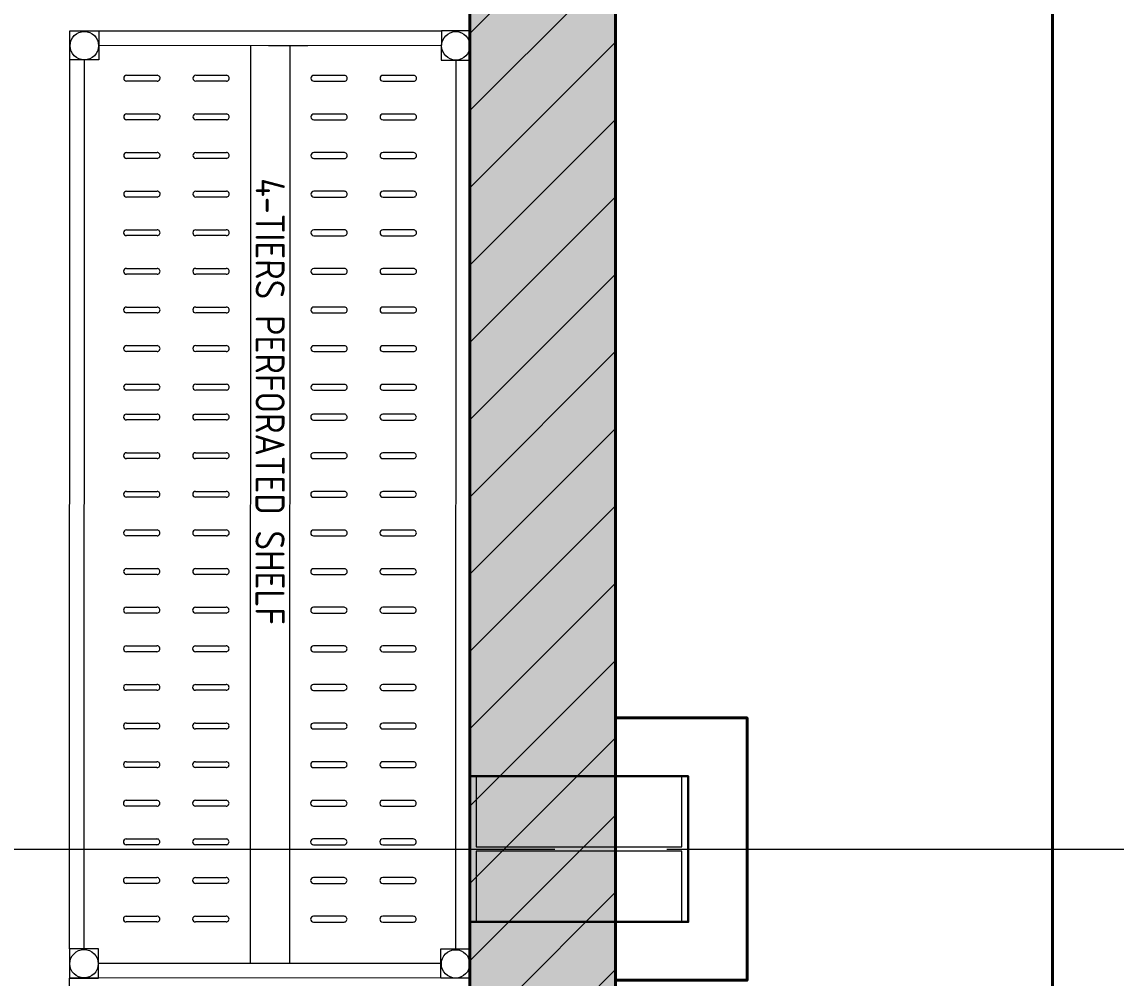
# Model space of a CAD drawing. Header units: millimetres. Extents: x 886808 to 1650903, y -1008069 to 230892.
# Drawn here: x 944304 to 945806, y -364076 to -362764 of the extents above; entities that cross this region are included whole.
import ezdxf

# ---------------------------------------------------------------- set-up
doc = ezdxf.new("R2010")
doc.units = ezdxf.units.MM
doc.linetypes.add('CENTER', pattern=[2, 1.25, -0.25, 0.25, -0.25])
doc.layers.get('0').update_dxf_attribs({"lineweight": 0})
for name, color, linetype, lineweight in [('01- NET TUONG- 242', 242, 'Continuous', 40), ('8l NET TO', 8, 'Continuous', 9), ('A-GLAZ-CURT', 52, 'Continuous', 5), ('A-Wall', 113, 'Continuous', 30), ('A_Dim', 8, 'Continuous', 5), ('DS_Dim', 8, 'Continuous', 0), ('HACTH', 8, 'Continuous', 0), ('hatch', 250, 'Continuous', 0), ('I-FURN', 252, 'Continuous', 5)]:
    doc.layers.add(name, color=color, linetype=linetype, lineweight=lineweight)
doc.styles.add('MtXpl_architxt_shx', font='architxt.shx')
doc.styles.add('TIÊU ĐỀ', font='arial.ttf', dxfattribs={"height": 230})
doc.dimstyles.new('1-100', dxfattribs={"dimtxt": 230, "dimasz": 150, "dimexe": 150, "dimexo": 300, "dimgap": 90, "dimtad": 1, "dimdec": 0, "dimrnd": 5, "dimzin": 0, "dimtxsty": 'TIÊU ĐỀ', "dimblk": 'ARCHTICK', "dimcen": 100, "dimdle": 120, "dimclrd": 256, "dimclre": 256, "dimclrt": 2, "dimadec": 0, "dimazin": 0, "dimtfac": 1, "dimtdec": 0, "dimtix": 1, "dimtmove": 1, "dimatfit": 3, "dimldrblk": 'OPEN30', "dimfxl": 900, "dimtolj": 1, "dimtzin": 0, "dimlwd": 13, "dimlwe": 13, "dimarcsym": 1})

# ---------------------------------------------------------------- blocks, each defined once
blk = doc.blocks.new('TRUC KHU BEP')
at = {"layer": '8l NET TO', "color": 251, "linetype": 'CENTER', "ltscale": 1000, "true_color": 0x636466, "transparency": 33554636}
for p, q in [((10000, -3998.8), (10000, 41158.2)), ((-5729.4, 15600), (13215, 15600))]:
    blk.add_line(p, q, dxfattribs=at)
blk = doc.blocks.new('A$C26DD556D')
at = {"layer": 'hatch', "transparency": 33554636}
for p, q in [((11260.4, 7369.4), (11260.5, 7409.4)), ((11260.4, 7369.4), (11260.5, 7409.4)), ((11260.5, 7409.4), (11300.5, 7409.4)), ((11300.5, 7409.4), (11300.4, 7369.4)), ((11300.5, 7409.4), (11770.5, 7409.2)), ((11770.5, 7409.2), (11770.4, 7369.2)), ((11810.5, 7409.2), (11770.5, 7409.2)), ((11810.4, 7369.2), (11810.5, 7409.2)), ((11810.4, 7369.2), (11810.5, 7409.2)), ((11300.4, 7389.4), (11770.4, 7389.2)), ((11508.4, 7389.3), (11508, 6129.3)), ((11533.4, 7389.3), (11587.4, 7389.3)), ((11562.4, 7389.3), (11562, 6129.3)), ((11260, 6149.4), (11260.4, 7369.4)), ((11300.4, 7369.4), (11260.4, 7369.4)), ((11300.4, 7369.4), (11260.4, 7369.4)), ((11280, 6149.4), (11280.4, 7369.4)), ((11300.4, 7369.4), (11300.4, 7369.4)), ((11300.4, 7369.4), (11300.4, 7369.4)), ((11770.4, 7369.2), (11770.4, 7369.2)), ((11770.4, 7369.2), (11810.4, 7369.2)), ((11790.4, 7369.2), (11790, 6149.2)), ((11810.4, 7369.2), (11810, 6149.2)), ((11810.4, 7369.2), (11810.4, 7369.2)), ((11810.4, 7369.2), (11810.4, 7369.2)), ((11338.4, 7348.2), (11380.4, 7348.2)), ((11433.4, 7348.2), (11475.4, 7348.2)), ((11637.4, 7348.1), (11595.4, 7348.1)), ((11732.4, 7348.1), (11690.4, 7348.1)), ((11380.4, 7340.2), (11338.4, 7340.2)), ((11475.4, 7340.2), (11433.4, 7340.2)), ((11595.4, 7340.1), (11637.4, 7340.1)), ((11690.4, 7340.1), (11732.4, 7340.1)), ((11338.4, 7295.2), (11380.4, 7295.2)), ((11380.4, 7287.2), (11338.4, 7287.2)), ((11433.4, 7295.2), (11475.4, 7295.2)), ((11475.4, 7287.2), (11433.4, 7287.2)), ((11637.4, 7295.1), (11595.4, 7295.1)), ((11595.4, 7287.1), (11637.4, 7287.1)), ((11732.4, 7295.1), (11690.4, 7295.1)), ((11690.4, 7287.1), (11732.4, 7287.1)), ((11338.4, 7242.2), (11380.4, 7242.2)), ((11433.4, 7242.2), (11475.4, 7242.2)), ((11637.4, 7242.1), (11595.4, 7242.1)), ((11732.4, 7242.1), (11690.4, 7242.1)), ((11380.4, 7234.2), (11338.4, 7234.2)), ((11475.4, 7234.2), (11433.4, 7234.2)), ((11595.4, 7234.1), (11637.4, 7234.1)), ((11690.4, 7234.1), (11732.4, 7234.1)), ((11338.4, 7189.2), (11380.4, 7189.2)), ((11380.4, 7181.2), (11338.4, 7181.2)), ((11433.4, 7189.2), (11475.4, 7189.2)), ((11475.4, 7181.2), (11433.4, 7181.2)), ((11637.4, 7189.1), (11595.4, 7189.1)), ((11595.4, 7181.1), (11637.4, 7181.1)), ((11732.4, 7189.1), (11690.4, 7189.1)), ((11690.4, 7181.1), (11732.4, 7181.1)), ((11338.3, 7136.2), (11380.3, 7136.2)), ((11433.3, 7136.2), (11475.3, 7136.2)), ((11637.3, 7136.1), (11595.3, 7136.1)), ((11732.3, 7136.1), (11690.3, 7136.1)), ((11380.3, 7128.2), (11338.3, 7128.2)), ((11475.3, 7128.2), (11433.3, 7128.2)), ((11595.3, 7128.1), (11637.3, 7128.1)), ((11690.3, 7128.1), (11732.3, 7128.1)), ((11338.3, 7083.2), (11380.3, 7083.2)), ((11380.3, 7075.2), (11338.3, 7075.2)), ((11433.3, 7083.2), (11475.3, 7083.2)), ((11475.3, 7075.2), (11433.3, 7075.2)), ((11637.3, 7083.1), (11595.3, 7083.1)), ((11595.3, 7075.1), (11637.3, 7075.1)), ((11732.3, 7083.1), (11690.3, 7083.1)), ((11690.3, 7075.1), (11732.3, 7075.1)), ((11338.3, 7030.2), (11380.3, 7030.2)), ((11433.3, 7030.2), (11475.3, 7030.2)), ((11637.3, 7030.1), (11595.3, 7030.1)), ((11732.3, 7030.1), (11690.3, 7030.1)), ((11380.3, 7022.2), (11338.3, 7022.2)), ((11475.3, 7022.2), (11433.3, 7022.2)), ((11595.3, 7022.1), (11637.3, 7022.1)), ((11690.3, 7022.1), (11732.3, 7022.1)), ((11338.3, 6977.2), (11380.3, 6977.2)), ((11433.3, 6977.2), (11475.3, 6977.2)), ((11637.3, 6977.1), (11595.3, 6977.1)), ((11732.3, 6977.1), (11690.3, 6977.1)), ((11380.3, 6969.2), (11338.3, 6969.2)), ((11475.3, 6969.2), (11433.3, 6969.2)), ((11595.3, 6969.1), (11637.3, 6969.1)), ((11690.3, 6969.1), (11732.3, 6969.1)), ((11338.3, 6924.2), (11380.3, 6924.2)), ((11380.3, 6916.2), (11338.3, 6916.2)), ((11433.3, 6924.2), (11475.3, 6924.2)), ((11475.3, 6916.2), (11433.3, 6916.2)), ((11637.3, 6924.1), (11595.3, 6924.1)), ((11595.3, 6916.1), (11637.3, 6916.1)), ((11732.3, 6924.1), (11690.3, 6924.1)), ((11690.3, 6916.1), (11732.3, 6916.1)), ((11338.2, 6883.2), (11380.2, 6883.2)), ((11433.2, 6883.2), (11475.2, 6883.2)), ((11637.2, 6883.1), (11595.2, 6883.1)), ((11732.2, 6883.1), (11690.2, 6883.1)), ((11380.2, 6875.2), (11338.2, 6875.2)), ((11475.2, 6875.2), (11433.2, 6875.2)), ((11595.2, 6875.1), (11637.2, 6875.1)), ((11690.2, 6875.1), (11732.2, 6875.1)), ((11338.2, 6830.2), (11380.2, 6830.2)), ((11380.2, 6822.2), (11338.2, 6822.2)), ((11433.2, 6830.2), (11475.2, 6830.2)), ((11475.2, 6822.2), (11433.2, 6822.2)), ((11637.2, 6830.1), (11595.2, 6830.1)), ((11595.2, 6822.1), (11637.2, 6822.1)), ((11732.2, 6830.1), (11690.2, 6830.1)), ((11690.2, 6822.1), (11732.2, 6822.1)), ((11338.2, 6777.2), (11380.2, 6777.2)), ((11433.2, 6777.2), (11475.2, 6777.2)), ((11637.2, 6777.1), (11595.2, 6777.1)), ((11732.2, 6777.1), (11690.2, 6777.1)), ((11380.2, 6769.2), (11338.2, 6769.2)), ((11475.2, 6769.2), (11433.2, 6769.2)), ((11595.2, 6769.1), (11637.2, 6769.1)), ((11690.2, 6769.1), (11732.2, 6769.1)), ((11338.2, 6724.2), (11380.2, 6724.2)), ((11380.2, 6716.2), (11338.2, 6716.2)), ((11433.2, 6724.2), (11475.2, 6724.2)), ((11475.2, 6716.2), (11433.2, 6716.2)), ((11637.2, 6724.1), (11595.2, 6724.1)), ((11595.2, 6716.1), (11637.2, 6716.1)), ((11732.2, 6724.1), (11690.2, 6724.1)), ((11690.2, 6716.1), (11732.2, 6716.1)), ((11338.2, 6671.2), (11380.2, 6671.2)), ((11433.2, 6671.2), (11475.2, 6671.2)), ((11637.2, 6671.1), (11595.2, 6671.1)), ((11732.2, 6671.1), (11690.2, 6671.1)), ((11380.2, 6663.2), (11338.2, 6663.2)), ((11475.2, 6663.2), (11433.2, 6663.2)), ((11595.2, 6663.1), (11637.2, 6663.1)), ((11690.2, 6663.1), (11732.2, 6663.1)), ((11338.1, 6618.2), (11380.1, 6618.2)), ((11380.1, 6610.2), (11338.1, 6610.2)), ((11433.1, 6618.2), (11475.1, 6618.2)), ((11475.1, 6610.2), (11433.1, 6610.2)), ((11637.1, 6618.1), (11595.1, 6618.1)), ((11595.1, 6610.1), (11637.1, 6610.1)), ((11732.1, 6618.1), (11690.1, 6618.1)), ((11690.1, 6610.1), (11732.1, 6610.1)), ((11338.1, 6565.2), (11380.1, 6565.2)), ((11433.1, 6565.2), (11475.1, 6565.2)), ((11637.1, 6565.1), (11595.1, 6565.1)), ((11732.1, 6565.1), (11690.1, 6565.1)), ((11380.1, 6557.2), (11338.1, 6557.2)), ((11475.1, 6557.2), (11433.1, 6557.2)), ((11595.1, 6557.1), (11637.1, 6557.1)), ((11690.1, 6557.1), (11732.1, 6557.1)), ((11338.1, 6512.2), (11380.1, 6512.2)), ((11380.1, 6504.2), (11338.1, 6504.2)), ((11433.1, 6512.2), (11475.1, 6512.2)), ((11475.1, 6504.2), (11433.1, 6504.2)), ((11637.1, 6512.1), (11595.1, 6512.1)), ((11595.1, 6504.1), (11637.1, 6504.1)), ((11732.1, 6512.1), (11690.1, 6512.1)), ((11690.1, 6504.1), (11732.1, 6504.1)), ((11338.1, 6459.2), (11380.1, 6459.2)), ((11433.1, 6459.2), (11475.1, 6459.2)), ((11637.1, 6459.1), (11595.1, 6459.1)), ((11732.1, 6459.1), (11690.1, 6459.1)), ((11380.1, 6451.2), (11338.1, 6451.2)), ((11475.1, 6451.2), (11433.1, 6451.2)), ((11595.1, 6451.1), (11637.1, 6451.1)), ((11690.1, 6451.1), (11732.1, 6451.1)), ((11338.1, 6406.2), (11380.1, 6406.2)), ((11433.1, 6406.2), (11475.1, 6406.2)), ((11637.1, 6406.1), (11595.1, 6406.1)), ((11732.1, 6406.1), (11690.1, 6406.1)), ((11380.1, 6398.2), (11338.1, 6398.2)), ((11475.1, 6398.2), (11433.1, 6398.2)), ((11595.1, 6398.1), (11637.1, 6398.1)), ((11690.1, 6398.1), (11732.1, 6398.1)), ((11338, 6353.2), (11380, 6353.2)), ((11380, 6345.2), (11338, 6345.2)), ((11433, 6353.2), (11475, 6353.2)), ((11475, 6345.2), (11433, 6345.2)), ((11637, 6353.1), (11595, 6353.1)), ((11595, 6345.1), (11637, 6345.1)), ((11732, 6353.1), (11690, 6353.1)), ((11690, 6345.1), (11732, 6345.1)), ((11338, 6300.2), (11380, 6300.2)), ((11433, 6300.2), (11475, 6300.2)), ((11637, 6300.1), (11595, 6300.1)), ((11732, 6300.1), (11690, 6300.1)), ((11380, 6292.2), (11338, 6292.2)), ((11475, 6292.2), (11433, 6292.2)), ((11595, 6292.1), (11637, 6292.1)), ((11690, 6292.1), (11732, 6292.1)), ((11338, 6247.2), (11380, 6247.2)), ((11380, 6239.2), (11338, 6239.2)), ((11433, 6247.2), (11475, 6247.2)), ((11475, 6239.2), (11433, 6239.2)), ((11637, 6247.1), (11595, 6247.1)), ((11595, 6239.1), (11637, 6239.1)), ((11732, 6247.1), (11690, 6247.1)), ((11690, 6239.1), (11732, 6239.1)), ((11338, 6194.2), (11380, 6194.2)), ((11433, 6194.2), (11475, 6194.2)), ((11637, 6194.1), (11595, 6194.1)), ((11732, 6194.1), (11690, 6194.1)), ((11380, 6186.2), (11338, 6186.2)), ((11475, 6186.2), (11433, 6186.2)), ((11595, 6186.1), (11637, 6186.1)), ((11690, 6186.1), (11732, 6186.1)), ((11300, 6149.4), (11260, 6149.4)), ((11260, 6149.4), (11260, 6109.4)), ((11300, 6149.4), (11260, 6149.4)), ((11260, 6149.4), (11260, 6109.4)), ((11300, 6109.4), (11300, 6149.4)), ((11300, 6149.4), (11300, 6149.4)), ((11300, 6149.4), (11300, 6149.4)), ((11770, 6109.2), (11770, 6149.2)), ((11770, 6149.2), (11770, 6149.2)), ((11770, 6149.2), (11810, 6149.2)), ((11810, 6149.2), (11810, 6149.2)), ((11810, 6149.2), (11810, 6109.2)), ((11810, 6149.2), (11810, 6149.2)), ((11810, 6149.2), (11810, 6109.2)), ((11770, 6129.2), (11300, 6129.4)), ((11587, 6129.3), (11533, 6129.3)), ((11259.9, 6069.2), (11259.9, 6109.2)), ((11259.9, 6109.2), (11299.9, 6109.2)), ((11259.9, 6069.2), (11259.9, 6109.2)), ((11260, 6109.4), (11300, 6109.4)), ((11770, 6109.2), (11300, 6109.4)), ((11810, 6109.2), (11770, 6109.2))]:
    blk.add_line(p, q, dxfattribs=at)
for centre in [(11280.4, 7388.9), (11790.4, 7388.7), (11280, 6128.9), (11790, 6128.7)]:
    blk.add_circle(centre, 19.5, dxfattribs=at)
for centre, start, end in [((11338.4, 7344.2), 89.9777, 269.9777), ((11380.4, 7344.2), 269.9777, 89.9777), ((11433.4, 7344.2), 89.9777, 269.9777), ((11475.4, 7344.2), 269.9777, 89.9777), ((11595.4, 7344.1), 89.9777, 269.9777), ((11637.4, 7344.1), 269.9777, 89.9777), ((11690.4, 7344.1), 89.9777, 269.9777), ((11732.4, 7344.1), 269.9777, 89.9777), ((11338.4, 7291.2), 89.9777, 269.9777), ((11380.4, 7291.2), 269.9777, 89.9777), ((11433.4, 7291.2), 89.9777, 269.9777), ((11475.4, 7291.2), 269.9777, 89.9777), ((11595.4, 7291.1), 89.9777, 269.9777), ((11637.4, 7291.1), 269.9777, 89.9777), ((11690.4, 7291.1), 89.9777, 269.9777), ((11732.4, 7291.1), 269.9777, 89.9777), ((11338.4, 7238.2), 89.9777, 269.9777), ((11380.4, 7238.2), 269.9777, 89.9777), ((11433.4, 7238.2), 89.9777, 269.9777), ((11475.4, 7238.2), 269.9777, 89.9777), ((11595.4, 7238.1), 89.9777, 269.9777), ((11637.4, 7238.1), 269.9777, 89.9777), ((11690.4, 7238.1), 89.9777, 269.9777), ((11732.4, 7238.1), 269.9777, 89.9777), ((11338.4, 7185.2), 89.9777, 269.9777), ((11380.4, 7185.2), 269.9777, 89.9777), ((11433.4, 7185.2), 89.9777, 269.9777), ((11475.4, 7185.2), 269.9777, 89.9777), ((11595.4, 7185.1), 89.9777, 269.9777), ((11637.4, 7185.1), 269.9777, 89.9777), ((11690.4, 7185.1), 89.9777, 269.9777), ((11732.4, 7185.1), 269.9777, 89.9777), ((11338.3, 7132.2), 89.9777, 269.9777), ((11380.3, 7132.2), 269.9777, 89.9777), ((11433.3, 7132.2), 89.9777, 269.9777), ((11475.3, 7132.2), 269.9777, 89.9777), ((11595.3, 7132.1), 89.9777, 269.9777), ((11637.3, 7132.1), 269.9777, 89.9777), ((11690.3, 7132.1), 89.9777, 269.9777), ((11732.3, 7132.1), 269.9777, 89.9777), ((11338.3, 7079.2), 89.9777, 269.9777), ((11380.3, 7079.2), 269.9777, 89.9777), ((11433.3, 7079.2), 89.9777, 269.9777), ((11475.3, 7079.2), 269.9777, 89.9777), ((11595.3, 7079.1), 89.9777, 269.9777), ((11637.3, 7079.1), 269.9777, 89.9777), ((11690.3, 7079.1), 89.9777, 269.9777), ((11732.3, 7079.1), 269.9777, 89.9777), ((11338.3, 7026.2), 89.9777, 269.9777), ((11380.3, 7026.2), 269.9777, 89.9777), ((11433.3, 7026.2), 89.9777, 269.9777), ((11475.3, 7026.2), 269.9777, 89.9777), ((11595.3, 7026.1), 89.9777, 269.9777), ((11637.3, 7026.1), 269.9777, 89.9777), ((11690.3, 7026.1), 89.9777, 269.9777), ((11732.3, 7026.1), 269.9777, 89.9777), ((11338.3, 6973.2), 89.9777, 269.9777), ((11380.3, 6973.2), 269.9777, 89.9777), ((11433.3, 6973.2), 89.9777, 269.9777), ((11475.3, 6973.2), 269.9777, 89.9777), ((11595.3, 6973.1), 89.9777, 269.9777), ((11637.3, 6973.1), 269.9777, 89.9777), ((11690.3, 6973.1), 89.9777, 269.9777), ((11732.3, 6973.1), 269.9777, 89.9777), ((11338.3, 6920.2), 89.9777, 269.9777), ((11380.3, 6920.2), 269.9777, 89.9777), ((11433.3, 6920.2), 89.9777, 269.9777), ((11475.3, 6920.2), 269.9777, 89.9777), ((11595.3, 6920.1), 89.9777, 269.9777), ((11637.3, 6920.1), 269.9777, 89.9777), ((11690.3, 6920.1), 89.9777, 269.9777), ((11732.3, 6920.1), 269.9777, 89.9777), ((11338.2, 6879.2), 89.9777, 269.9777), ((11380.2, 6879.2), 269.9777, 89.9777), ((11433.2, 6879.2), 89.9777, 269.9777), ((11475.2, 6879.2), 269.9777, 89.9777), ((11595.2, 6879.1), 89.9777, 269.9777), ((11637.2, 6879.1), 269.9777, 89.9777), ((11690.2, 6879.1), 89.9777, 269.9777), ((11732.2, 6879.1), 269.9777, 89.9777), ((11338.2, 6826.2), 89.9777, 269.9777), ((11380.2, 6826.2), 269.9777, 89.9777), ((11433.2, 6826.2), 89.9777, 269.9777), ((11475.2, 6826.2), 269.9777, 89.9777), ((11595.2, 6826.1), 89.9777, 269.9777), ((11637.2, 6826.1), 269.9777, 89.9777), ((11690.2, 6826.1), 89.9777, 269.9777), ((11732.2, 6826.1), 269.9777, 89.9777), ((11338.2, 6773.2), 89.9777, 269.9777), ((11380.2, 6773.2), 269.9777, 89.9777), ((11433.2, 6773.2), 89.9777, 269.9777), ((11475.2, 6773.2), 269.9777, 89.9777), ((11595.2, 6773.1), 89.9777, 269.9777), ((11637.2, 6773.1), 269.9777, 89.9777), ((11690.2, 6773.1), 89.9777, 269.9777), ((11732.2, 6773.1), 269.9777, 89.9777), ((11338.2, 6720.2), 89.9777, 269.9777), ((11380.2, 6720.2), 269.9777, 89.9777), ((11433.2, 6720.2), 89.9777, 269.9777), ((11475.2, 6720.2), 269.9777, 89.9777), ((11595.2, 6720.1), 89.9777, 269.9777), ((11637.2, 6720.1), 269.9777, 89.9777), ((11690.2, 6720.1), 89.9777, 269.9777), ((11732.2, 6720.1), 269.9777, 89.9777), ((11338.2, 6667.2), 89.9777, 269.9777), ((11380.2, 6667.2), 269.9777, 89.9777), ((11433.2, 6667.2), 89.9777, 269.9777), ((11475.2, 6667.2), 269.9777, 89.9777), ((11595.2, 6667.1), 89.9777, 269.9777), ((11637.2, 6667.1), 269.9777, 89.9777), ((11690.2, 6667.1), 89.9777, 269.9777), ((11732.2, 6667.1), 269.9777, 89.9777), ((11338.1, 6614.2), 89.9777, 269.9777), ((11380.1, 6614.2), 269.9777, 89.9777), ((11433.1, 6614.2), 89.9777, 269.9777), ((11475.1, 6614.2), 269.9777, 89.9777), ((11595.1, 6614.1), 89.9777, 269.9777), ((11637.1, 6614.1), 269.9777, 89.9777), ((11690.1, 6614.1), 89.9777, 269.9777), ((11732.1, 6614.1), 269.9777, 89.9777), ((11338.1, 6561.2), 89.9777, 269.9777), ((11380.1, 6561.2), 269.9777, 89.9777), ((11433.1, 6561.2), 89.9777, 269.9777), ((11475.1, 6561.2), 269.9777, 89.9777), ((11595.1, 6561.1), 89.9777, 269.9777), ((11637.1, 6561.1), 269.9777, 89.9777), ((11690.1, 6561.1), 89.9777, 269.9777), ((11732.1, 6561.1), 269.9777, 89.9777), ((11338.1, 6508.2), 89.9777, 269.9777), ((11380.1, 6508.2), 269.9777, 89.9777), ((11433.1, 6508.2), 89.9777, 269.9777), ((11475.1, 6508.2), 269.9777, 89.9777), ((11595.1, 6508.1), 89.9777, 269.9777), ((11637.1, 6508.1), 269.9777, 89.9777), ((11690.1, 6508.1), 89.9777, 269.9777), ((11732.1, 6508.1), 269.9777, 89.9777), ((11338.1, 6455.2), 89.9777, 269.9777), ((11380.1, 6455.2), 269.9777, 89.9777), ((11433.1, 6455.2), 89.9777, 269.9777), ((11475.1, 6455.2), 269.9777, 89.9777), ((11595.1, 6455.1), 89.9777, 269.9777), ((11637.1, 6455.1), 269.9777, 89.9777), ((11690.1, 6455.1), 89.9777, 269.9777), ((11732.1, 6455.1), 269.9777, 89.9777), ((11338.1, 6402.2), 89.9777, 269.9777), ((11380.1, 6402.2), 269.9777, 89.9777), ((11433.1, 6402.2), 89.9777, 269.9777), ((11475.1, 6402.2), 269.9777, 89.9777), ((11595.1, 6402.1), 89.9777, 269.9777), ((11637.1, 6402.1), 269.9777, 89.9777), ((11690.1, 6402.1), 89.9777, 269.9777), ((11732.1, 6402.1), 269.9777, 89.9777), ((11338, 6349.2), 89.9777, 269.9777), ((11380, 6349.2), 269.9777, 89.9777), ((11433, 6349.2), 89.9777, 269.9777), ((11475, 6349.2), 269.9777, 89.9777), ((11595, 6349.1), 89.9777, 269.9777), ((11637, 6349.1), 269.9777, 89.9777), ((11690, 6349.1), 89.9777, 269.9777), ((11732, 6349.1), 269.9777, 89.9777), ((11338, 6296.2), 89.9777, 269.9777), ((11380, 6296.2), 269.9777, 89.9777), ((11433, 6296.2), 89.9777, 269.9777), ((11475, 6296.2), 269.9777, 89.9777), ((11595, 6296.1), 89.9777, 269.9777), ((11637, 6296.1), 269.9777, 89.9777), ((11690, 6296.1), 89.9777, 269.9777), ((11732, 6296.1), 269.9777, 89.9777), ((11338, 6243.2), 89.9777, 269.9777), ((11380, 6243.2), 269.9777, 89.9777), ((11433, 6243.2), 89.9777, 269.9777), ((11475, 6243.2), 269.9777, 89.9777), ((11595, 6243.1), 89.9777, 269.9777), ((11637, 6243.1), 269.9777, 89.9777), ((11690, 6243.1), 89.9777, 269.9777), ((11732, 6243.1), 269.9777, 89.9777), ((11338, 6190.2), 89.9777, 269.9777), ((11380, 6190.2), 269.9777, 89.9777), ((11433, 6190.2), 89.9777, 269.9777), ((11475, 6190.2), 269.9777, 89.9777), ((11595, 6190.1), 89.9777, 269.9777), ((11637, 6190.1), 269.9777, 89.9777), ((11690, 6190.1), 89.9777, 269.9777), ((11732, 6190.1), 269.9777, 89.9777)]:
    blk.add_arc(centre, 4, start, end, dxfattribs=at)
at = {"layer": 'hatch', "transparency": 33554636, "style": 'MtXpl_architxt_shx'}
blk.add_text('4-TIERS PERFORATED SHELF', height=40, rotation=269.9749, dxfattribs=at).set_placement((11515.5, 7207))
blk = doc.blocks.new('_ArchTick')
at = {"color": 0, "linetype": 'ByBlock', "const_width": 0.15}
blk.add_lwpolyline([(-0.5, -0.5), (0.5, 0.5)], dxfattribs=at)
blk = doc.blocks.new('*D1108')
at = {"layer": 'A_Dim', "lineweight": 13, "transparency": 16777216}
for p, q in [((944081, -360106.1), (944081, -364019.2)), ((944619, -360226.1), (943931, -360226.1)), ((943918.5, -363899.2), (943931, -363899.2))]:
    blk.add_line(p, q, dxfattribs=at)
at = {"layer": 'Defpoints', "color": 0, "transparency": 16777216}
for p in [(944919, -360226.1), (944081, -363899.2), (944218.5, -363899.2)]:
    blk.add_point(p, dxfattribs=at)
at = {"layer": 'A_Dim', "lineweight": 13, "transparency": 16777216, "xscale": 150, "yscale": 150, "zscale": 150}
for p, rotation in [((944081, -360226.1), 90), ((944081, -363899.2), 270)]:
    blk.add_blockref('_ArchTick', p, dxfattribs=dict(at, rotation=rotation))
at = {"layer": 'A_Dim', "color": 2, "transparency": 16777216, "insert": (943873.5, -362062.6), "char_height": 230, "attachment_point": 5, "rotation": 90, "style": 'TIÊU ĐỀ'}
blk.add_mtext('\\A1;3675', dxfattribs=at)
blk = doc.blocks.new('_Open30')
at = {"color": 0, "linetype": 'ByBlock', "lineweight": -2}
for p, q in [((-1, 0.268), (0, 0)), ((0, 0), (-1, -0.268)), ((0, 0), (-1, 0))]:
    blk.add_line(p, q, dxfattribs=at)
blk = doc.blocks.new('*D1135')
at = {"layer": 'A_Dim', "lineweight": 13, "transparency": 16777216}
for p, q in [((939258.1, -362176.5), (939258.1, -370420)), ((945038.6, -370270), (939138.1, -370270)), ((944918.6, -370384), (944918.6, -370420))]:
    blk.add_line(p, q, dxfattribs=at)
at = {"layer": 'Defpoints', "color": 0, "transparency": 16777216}
for p in [(939258.1, -361876.5), (944918.6, -370084), (939258.1, -370270)]:
    blk.add_point(p, dxfattribs=at)
at = {"layer": 'A_Dim', "lineweight": 13, "transparency": 16777216, "xscale": 150, "yscale": 150, "zscale": 150, "rotation": 180}
blk.add_blockref('_ArchTick', (939258.1, -370270), dxfattribs=at)
at = {"layer": 'A_Dim', "lineweight": 13, "transparency": 16777216, "xscale": 150, "yscale": 150, "zscale": 150}
blk.add_blockref('_ArchTick', (944918.6, -370270), dxfattribs=at)
at = {"layer": 'A_Dim', "color": 2, "transparency": 16777216, "insert": (942088.3, -370062.6), "char_height": 230, "attachment_point": 5, "style": 'TIÊU ĐỀ'}
blk.add_mtext('\\A1;5660', dxfattribs=at)
blk = doc.blocks.new('A$C04045CA8')
at = {"layer": '01- NET TUONG- 242', "transparency": 33554636}
blk.add_lwpolyline([(5100, 2600), (5100, 2000), (0, 2000), (0, 2600)], close=True, dxfattribs=at)
blk.add_lwpolyline([(3043.6, 2600), (3043.6, 2419.3), (2683.6, 2419.3), (2683.6, 2600)], dxfattribs=at)
blk = doc.blocks.new('A$C6EF14BBD')
at = {"layer": 'A-Wall', "transparency": 33554636}
blk.add_blockref('A$C04045CA8', (0, 0), dxfattribs=at)
blk = doc.blocks.new('cc')
at = {"layer": 'A-GLAZ-CURT', "transparency": 33554636}
blk.add_lwpolyline([(222569.3, 39756), (222287.3, 39756), (222287.3, 39659), (222278.3, 39659), (222278.3, 39859), (222287.3, 39859), (222287.3, 39762), (222569.3, 39762), (222569.3, 39859), (222578.3, 39859), (222578.3, 39659), (222569.3, 39659)], close=True, dxfattribs=at)
at = {"layer": 'A-Wall', "transparency": 33554636}
blk.add_lwpolyline([(222278.3, 39659), (222578.3, 39659), (222578.3, 39859), (222278.3, 39859)], close=True, dxfattribs=at)

msp = doc.modelspace()

# ---------------------------------------------------------------- hatches: boundary and pattern name
at = {"layer": 'HACTH', "transparency": 33554636}
h = msp.add_hatch(dxfattribs=at)
h.set_pattern_fill('ANSI31', color=256)
h.set_pattern_definition([(45, (964918.58753, -375398.97638), (-0.08838834765, 0.08838834765), [])])
h.paths.add_polyline_path([(944908.9, -342598.5), (964918.6, -342598.5), (964918.6, -342399), (944908.9, -342399)])
h.paths.add_polyline_path([(951268.6, -375199), (951068.6, -375199), (951068.6, -375399), (951268.6, -375399)], flags=17)
h.paths.add_polyline_path([(944918.6, -369049), (945118.6, -369049), (945118.6, -379299), (944918.6, -379299)])
h.paths.add_polyline_path([(952268.6, -375199), (958318.6, -375199), (958318.6, -375399), (952268.6, -375399)], flags=17)
h.paths.add_polyline_path([(952568.6, -375199), (952568.6, -369649), (952668.6, -369649), (952668.6, -375199)], flags=17)
h.paths.add_polyline_path([(952868.6, -369649), (952568.6, -369649), (952568.6, -369549), (952868.6, -369549)], flags=17)
h.paths.add_polyline_path([(964393.6, -369649), (964593.6, -369649), (964593.6, -369549), (964393.6, -369549)], flags=17)
h.paths.add_polyline_path([(953868.6, -369649), (963393.6, -369649), (963393.6, -369549), (953868.6, -369549)], flags=17)
h.paths.add_polyline_path([(945118.6, -365947.1), (944918.6, -365947.1), (944918.6, -360006.3), (945118.6, -360006.3)])
h.paths.add_polyline_path([(945118.6, -357549), (945418.6, -357549), (945418.6, -358249), (945118.6, -358249), (945118.6, -358149), (945318.6, -358149), (945318.6, -357649), (945118.6, -357649)], flags=17)
h.paths.add_polyline_path([(945118.6, -375299), (945318.6, -375299), (945318.6, -375199), (945118.6, -375199)], flags=17)
h.paths.add_polyline_path([(945118.6, -375699), (945418.6, -375699), (945418.6, -375799), (945118.6, -375799)], flags=17)
h.paths.add_polyline_path([(945318.6, -375699), (945418.6, -375699), (945418.6, -375199), (945318.6, -375199)], flags=17)
h.paths.add_polyline_path([(950868.6, -373599), (951068.6, -373599), (951068.6, -379499), (950868.6, -379499)], flags=17)
h.paths.add_polyline_path([(950768.6, -372399), (951068.6, -372399), (951068.6, -372499), (950768.6, -372499)], flags=17)
h.paths.add_polyline_path([(948018.6, -372599), (948018.6, -369649), (948118.6, -369649), (948118.6, -372399), (949968.6, -372399), (949968.6, -372499), (948118.6, -372499), (948118.6, -372599)], flags=17)
h.paths.add_polyline_path([(945118.6, -373499), (948018.6, -373499), (948018.6, -373399), (948118.6, -373399), (948118.6, -373499), (951068.6, -373499), (951068.6, -373599), (945118.6, -373599)], flags=17)
h.paths.add_polyline_path([(950868.6, -372399), (951068.6, -372399), (951068.6, -369649), (950868.6, -369649)], flags=17)
h.paths.add_polyline_path([(951068.6, -369549), (945118.6, -369549), (945118.6, -369649), (951068.6, -369649)], flags=17)
h.paths.add_polyline_path([(945318.6, -369149), (945418.6, -369149), (945418.6, -369549), (945318.6, -369549)], flags=17)
h.paths.add_polyline_path([(945118.6, -369149), (945418.6, -369149), (945418.6, -369049), (945118.6, -369049)], flags=17)
h.paths.add_polyline_path([(947168.6, -378399), (947168.6, -377999), (948868.6, -377999), (948868.6, -378399), (948768.6, -378399), (948768.6, -378099), (947268.6, -378099), (947268.6, -378399)], flags=17)
h.paths.add_polyline_path([(948218.6, -373599), (948418.6, -373599), (948418.6, -377999), (948218.6, -377999)], flags=17)
h.paths.add_polyline_path([(946528.6, -343999), (946628.6, -343999), (946628.6, -342599), (946528.6, -342599)])
h.paths.add_polyline_path([(945118.6, -343999), (946628.6, -343999), (946628.6, -344099), (945118.6, -344099)])
h.paths.add_polyline_path([(964718.6, -344799), (964918.6, -344799), (964918.6, -342598.5), (964718.6, -342598.5)])
h.paths.add_polyline_path([(944918.6, -350329), (945118.6, -350329), (945118.6, -343999), (944918.6, -343999)])
h.paths.add_polyline_path([(944918.6, -358406.3), (945118.6, -358406.3), (945118.6, -351929), (944918.6, -351929)])
h.paths.add_polyline_path([(955872.6, -379499), (956662.6, -379499), (956662.6, -379399), (955872.6, -379399)], flags=17)
h.paths.add_polyline_path([(953472.6, -379499), (954272.6, -379499), (954272.6, -379399), (953472.6, -379399)], flags=17)
h.paths.add_polyline_path([(951068.6, -379499), (951872.6, -379499), (951872.6, -379399), (951068.6, -379399)], flags=17)
h.paths.add_polyline_path([(947283.6, -379299), (947170, -379299), (947170, -379199), (947283.6, -379199)], flags=17)
h.paths.add_polyline_path([(948753.6, -379299), (948868.6, -379299), (948868.6, -379199), (948753.6, -379199)], flags=17)
h.paths.add_polyline_path([(950868.6, -379499), (948753.6, -379499), (948753.6, -379299), (950868.6, -379299)], flags=17)
h.paths.add_polyline_path([(944918.6, -379299), (947283.6, -379299), (947283.6, -379499), (944918.6, -379499)])
h.paths.add_polyline_path([(945118.6, -352899), (945118.6, -352999), (945418.6, -352999), (945418.6, -352299), (945118.6, -352299), (945118.6, -352399), (945318.6, -352399), (945318.6, -352899)], flags=17)
edge = h.paths.add_edge_path()
edge.add_line((944918.6, -369049), (945118.6, -369049))
edge.add_line((964718.6, -347299), (964718.6, -344999))
edge.add_line((964718.6, -344999), (962718.6, -344999))
edge.add_line((962718.6, -344999), (962718.6, -345299))
edge.add_line((962718.6, -345299), (962518.6, -345299))
edge.add_line((962518.6, -345299), (962518.6, -344799))
edge.add_line((962518.6, -344799), (964918.6, -344799))
edge.add_line((964918.6, -344799), (964918.6, -347499))
edge.add_line((964918.6, -347499), (962518.6, -347499))
edge.add_line((962518.6, -347499), (962518.6, -346999))
edge.add_line((962518.6, -346999), (962718.6, -346999))
edge.add_line((962718.6, -346999), (962718.6, -347299))
edge.add_line((962718.6, -347299), (964708.6, -347299))
edge.add_line((955872.6, -379499), (955872.6, -379399))
edge.add_line((954272.6, -379499), (954272.6, -379399))
edge.add_line((953472.6, -379499), (953472.6, -379399))
edge.add_line((951872.6, -379499), (951872.6, -379399))
h = msp.add_hatch(dxfattribs=at)
h.set_pattern_fill('ANSI31', color=256, scale=600)
h.set_pattern_definition([(45, (-482417.115, -353769.404), (-53.0330086, 53.0330086), [])])
h.paths.add_polyline_path([(944918.6, -353623.3), (945118.6, -353623.3), (945118.6, -343849), (944918.6, -343849)])
h.paths.add_polyline_path([(946528.6, -343999), (946628.6, -343999), (946628.6, -342599), (946528.6, -342599)])
h.paths.add_polyline_path([(945118.6, -343999), (946628.6, -343999), (946628.6, -344099), (945118.6, -344099)])
h.paths.add_polyline_path([(944918.6, -342599), (947798.6, -342599), (947798.6, -342399), (944918.6, -342399)])
h.paths.add_polyline_path([(965418.6, -344828.5), (965218.6, -344828.5), (965218.6, -342599), (965418.6, -342599)])
h.paths.add_polyline_path([(945118.6, -365947.1), (944918.6, -365947.1), (944918.6, -360006.3), (945118.6, -360006.3)])
h.paths.add_polyline_path([(945118.6, -357549), (945418.6, -357549), (945418.6, -358249), (945118.6, -358249), (945118.6, -358149), (945318.6, -358149), (945318.6, -357649), (945118.6, -357649)])
h.paths.add_polyline_path([(944918.6, -358406.3), (945118.6, -358406.3), (945118.6, -355344.4), (944918.6, -355344.4)])
h.paths.add_polyline_path([(945118.6, -352899), (945118.6, -352999), (945418.6, -352999), (945418.6, -352299), (945118.6, -352299), (945118.6, -352399), (945318.6, -352399), (945318.6, -352899)])
h.paths.add_polyline_path([(963258.6, -347299), (963258.6, -345028.5), (965218.6, -345028.5), (965218.6, -345413.5), (965418.6, -345413.5), (965418.6, -344828.5), (963058.6, -344828.5), (963058.6, -347499), (965418.6, -347499), (965418.6, -346914), (965218.6, -346914), (965218.6, -347299)])
h.paths.add_polyline_path([(951268.6, -375199), (950768.6, -375199), (950768.6, -375399), (951268.6, -375399)])
h.paths.add_polyline_path([(944918.6, -369349), (945118.6, -369349), (945118.6, -379299), (944918.6, -379299)])
h.paths.add_polyline_path([(952568.6, -375199), (952568.6, -369649), (952668.6, -369649), (952668.6, -375199)])
h.paths.add_polyline_path([(952868.6, -369649), (952568.6, -369649), (952568.6, -369549), (952868.6, -369549)])
h.paths.add_polyline_path([(964893.6, -369649), (965118.6, -369649), (965118.6, -369549), (964893.6, -369549)])
h.paths.add_polyline_path([(953868.6, -369649), (963893.6, -369649), (963893.6, -369549), (953868.6, -369549)])
h.paths.add_polyline_path([(947268.6, -379299), (947168.6, -379299), (947168.6, -379199), (947268.6, -379199)])
h.paths.add_polyline_path([(948868.6, -379299), (948968.6, -379299), (948968.6, -379199), (948868.6, -379199)])
h.paths.add_polyline_path([(950868.6, -379499), (948868.6, -379499), (948868.6, -379299), (950868.6, -379299)])
h.paths.add_polyline_path([(950868.6, -375399), (951068.6, -375399), (951068.6, -379499), (950868.6, -379499)])
h.paths.add_polyline_path([(950768.6, -374099), (951068.6, -374099), (951068.6, -374199), (950768.6, -374199)])
h.paths.add_polyline_path([(947718.6, -374399), (947718.6, -369649), (947818.6, -369649), (947818.6, -374099), (950768.6, -374099), (950768.6, -374199), (947818.6, -374199), (947818.6, -374399)])
h.paths.add_polyline_path([(945118.6, -375299), (947718.6, -375299), (947718.6, -375199), (947818.6, -375199), (947818.6, -375299), (950768.6, -375299), (950768.6, -375399), (945118.6, -375399)])
h.paths.add_polyline_path([(950868.6, -373199), (951068.6, -373199), (951068.6, -369649), (950868.6, -369649)])
h.paths.add_polyline_path([(951068.6, -369549), (945118.6, -369549), (945118.6, -369649), (951068.6, -369649)])
h.paths.add_polyline_path([(945418.6, -378348.8), (945518.6, -378348.8), (945518.6, -379298.8), (945418.6, -379298.8)])
h.paths.add_polyline_path([(945118.6, -378349.2), (945518.6, -378349.2), (945518.6, -378249.2), (945118.6, -378249.2)])
h.paths.add_polyline_path([(944918.6, -379299), (947268.6, -379299), (947268.6, -379499), (944918.6, -379499)])
h.paths.add_polyline_path([(947168.6, -378399), (947168.6, -377299), (948968.6, -377299), (948968.6, -378399), (948868.6, -378399), (948868.6, -377399), (947268.6, -377399), (947268.6, -378399)])
h.paths.add_polyline_path([(947168.6, -375399), (947268.6, -375399), (947268.6, -377299), (947168.6, -377299)])
h.paths.add_polyline_path([(952268.6, -375199), (958318.6, -375199), (958318.6, -375399), (952268.6, -375399)])
h.paths.add_polyline_path([(949598.6, -342399.2), (953643.6, -342399.2), (953643.6, -342599), (949598.6, -342599)])
h.paths.add_polyline_path([(955443.6, -342599), (959198.6, -342599.2), (959198.6, -342399.2), (955443.6, -342399)])
h.paths.add_polyline_path([(945118.6, -342749), (944918.6, -342749), (944918.6, -342599), (945118.6, -342599)])
h.paths.add_polyline_path([(960998.6, -342399.4), (965418.6, -342399.2), (965418.6, -342598.8), (960998.6, -342599)])
h.paths.add_polyline_path([(958318.6, -344928.6), (958218.6, -344928.6), (958218.6, -342599), (958318.6, -342599)])
h.paths.add_polyline_path([(958418.3, -344928.8), (958318.6, -344928.8), (958318.6, -344828.8), (958418.3, -344828.8)])
h.paths.add_polyline_path([(963058.6, -344928.8), (960038.6, -344928.8), (960038.6, -344828.8), (963058.6, -344828.8)])
h.paths.add_polyline_path([(951068.6, -379499), (951872.6, -379499), (951872.6, -379299), (951068.6, -379299)])
h.paths.add_polyline_path([(953472.6, -379499), (954272.6, -379499), (954272.6, -379299), (953472.6, -379299)])
h.paths.add_polyline_path([(955872.6, -379499), (956784.8, -379499), (956784.8, -379299), (955872.6, -379299)])
h.paths.add_polyline_path([(945118.6, -367949.5), (944918.6, -367949.5), (944918.6, -368349), (945118.6, -368349)])
h.paths.add_polyline_path([(950868.6, -373999), (951068.6, -373999), (951068.6, -374099), (950868.6, -374099)])

# ---------------------------------------------------------------- linework, layer by layer
at = {"layer": '01- NET TUONG- 242', "transparency": 33554636}
msp.add_lwpolyline([(945118.6, -365947.1), (944918.6, -365947.1), (944918.6, -360006.3), (945118.6, -360006.3)], close=True, dxfattribs=at)
at = {"layer": '8l NET TO', "color": 251, "linetype": 'CENTER', "ltscale": 1000, "true_color": 0x636466, "transparency": 33554636}
for p, q in [((944918.6, -383492.2), (944918.6, -338335.2)), ((941785.5, -363899.2), (971474.1, -363899.2))]:
    msp.add_line(p, q, dxfattribs=at)

# ---------------------------------------------------------------- block references
at = {"transparency": 33554636}
msp.add_blockref('TRUC KHU BEP', (934918.6, -379499.2), dxfattribs=at)
at = {"layer": 'A_Dim', "rotation": 90}
msp.add_blockref('A$C6EF14BBD', (947718.6, -366762.8), dxfattribs=at)
at = {"layer": 'DS_Dim', "transparency": 33554636}
msp.add_blockref('cc', (722640.3, -403658.2), dxfattribs=at)
at = {"layer": 'I-FURN', "transparency": 33554636}
msp.add_blockref('A$C26DD556D', (933109.1, -370185.5), dxfattribs=at)

# ---------------------------------------------------------------- dimensions: what is measured, and where the dimension line sits
at = {"layer": 'A_Dim'}
dim = msp.add_linear_dim(base=(944081, -363899.2), p1=(944919, -360226.1), p2=(944218.5, -363899.2), angle=90, dimstyle='1-100', dxfattribs=at)
dim.commit()
dim.dimension.update_dxf_attribs({"geometry": '*D1108', "text_midpoint": (943873.5, -362062.6)})
dim = msp.add_linear_dim(base=(939258.0939, -370270), p1=(944918.5826, -370084), p2=(939258.0939, -361876.4822), dimstyle='1-100', dxfattribs=at)
dim.commit()
dim.dimension.update_dxf_attribs({"geometry": '*D1135', "text_midpoint": (942088.3382, -370062.5682)})

doc.saveas('drawing.dxf')
